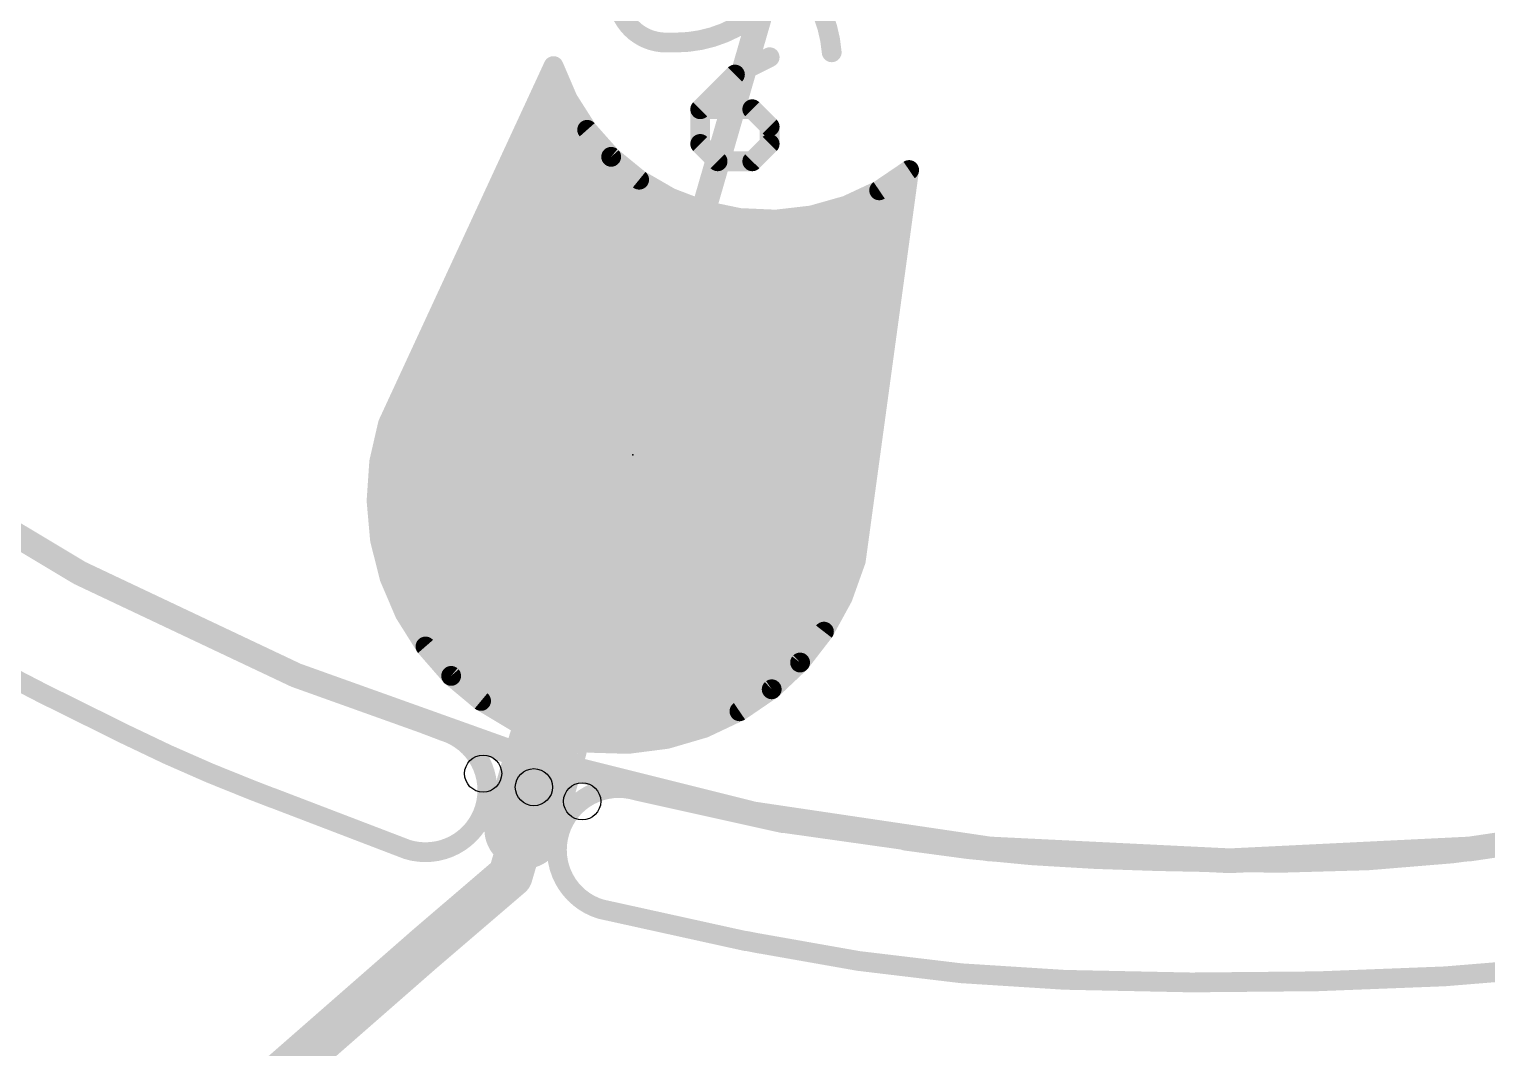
# Model space of a CAD drawing. Extents: x 0 to 107, y -24 to 80.
# Drawn here: x 18.18 to 33.13, y 27.7 to 38.15 of the extents above; entities that cross this region are included whole.
import ezdxf

# ---------------------------------------------------------------- set-up
doc = ezdxf.new("R2010")
doc.units = 0
for name, color, linetype in [('1', 12, 'CONTINUOUS'), ('16', 132, 'CONTINUOUS'), ('17', 110, 'CONTINUOUS'), ('20', 53, 'CONTINUOUS'), ('21', 53, 'CONTINUOUS'), ('23', 53, 'CONTINUOUS')]:
    doc.layers.add(name, color=color, linetype=linetype)

# ---------------------------------------------------------------- blocks, each defined once
blk = doc.blocks.new('ROUNDP')
at = {"const_width": 0.5}
blk.add_lwpolyline([(0, -0.25, 1), (0, 0.25, 1), (0, -0.25)], format="xyb", dxfattribs=at)

msp = doc.modelspace()

# ---------------------------------------------------------------- linework, layer by layer
at = {"layer": '1'}
for points, const_width in [([(23.5568, 37.7687), (21.8582, 34.0978)], 0.2032), ([(23.7031, 37.428), (23.5568, 37.7687)], 0.2032), ([(23.475, 37.592), (23.6326, 37.592)], 0.2032), ([(23.9019, 37.115), (23.7031, 37.428)], 0.2032), ([(23.381, 37.3888), (23.728, 37.3888)], 0.2032), ([(23.287, 37.1856), (23.857, 37.1856)], 0.2032), ([(23.193, 36.9824), (24.0195, 36.9824)], 0.2032), ([(24.148, 36.8376), (23.9019, 37.115)], 0.2032), ([(24.4352, 36.6031), (24.148, 36.8376)], 0.2032), ([(23.0989, 36.7792), (24.2196, 36.7792)], 0.2032), ([(26.6572, 32.6945), (27.204, 36.7021)], 0.2032), ([(27.204, 36.7021), (26.8972, 36.4939)], 0.2032), ([(23.0049, 36.576), (24.482, 36.576)], 0.2032), ([(24.7561, 36.4174), (24.4352, 36.6031)], 0.2032), ([(27.0181, 36.576), (27.1868, 36.576)], 0.2032), ([(25.1025, 36.2852), (24.7561, 36.4174)], 0.2032), ([(26.8972, 36.4939), (26.5611, 36.3373)], 0.2032), ([(22.9109, 36.3728), (24.8729, 36.3728)], 0.2032), ([(25.4656, 36.2099), (25.1025, 36.2852)], 0.2032), ([(26.2043, 36.2363), (25.836, 36.1935)], 0.2032), ([(26.5611, 36.3373), (26.2043, 36.2363)], 0.2032), ([(26.6372, 36.3728), (27.1591, 36.3728)], 0.2032), ([(22.8169, 36.1696), (27.1314, 36.1696)], 0.2032), ([(25.836, 36.1935), (25.4656, 36.2099)], 0.2032), ([(22.7228, 35.9664), (27.1036, 35.9664)], 0.2032), ([(22.6288, 35.7632), (27.0759, 35.7632)], 0.2032), ([(22.5348, 35.56), (27.0482, 35.56)], 0.2032), ([(22.4408, 35.3568), (27.0205, 35.3568)], 0.2032), ([(22.3467, 35.1536), (26.9928, 35.1536)], 0.2032), ([(22.2527, 34.9504), (26.965, 34.9504)], 0.2032), ([(22.1587, 34.7472), (26.9373, 34.7472)], 0.2032), ([(22.0647, 34.544), (26.9096, 34.544)], 0.2032), ([(21.9706, 34.3408), (26.8819, 34.3408)], 0.2032), ([(21.8582, 34.0978), (21.7687, 33.7078)], 0.2032), ([(21.8766, 34.1376), (26.8541, 34.1376)], 0.2032), ([(21.8207, 33.9344), (26.8264, 33.9344)], 0.2032), ([(23.4975, 30.8026), (24.3784, 33.8089)], 0.4572), ([(21.7687, 33.7078), (21.7414, 33.3085)], 0.2032), ([(21.7741, 33.7312), (26.7987, 33.7312)], 0.2032), ([(21.7564, 33.528), (26.771, 33.528)], 0.2032), ([(21.7414, 33.3085), (21.7768, 32.9098)], 0.2032), ([(21.7425, 33.3248), (26.7432, 33.3248)], 0.2032), ([(21.758, 33.1216), (26.7155, 33.1216)], 0.2032), ([(21.776, 32.9184), (26.6878, 32.9184)], 0.2032), ([(21.7768, 32.9098), (21.8741, 32.5216)], 0.2032), ([(21.8256, 32.7152), (26.6601, 32.7152)], 0.2032), ([(26.5225, 32.3177), (26.6572, 32.6945)], 0.2032), ([(21.8741, 32.5216), (22.031, 32.1535)], 0.2032), ([(21.8782, 32.512), (26.592, 32.512)], 0.2032), ([(21.9648, 32.3088), (26.5176, 32.3088)], 0.2032), ([(26.3304, 31.9666), (26.5225, 32.3177)], 0.2032), ([(22.031, 32.1535), (22.2435, 31.8143)], 0.2032), ([(22.061, 32.1056), (26.4064, 32.1056)], 0.2032), ([(22.1883, 31.9024), (26.2808, 31.9024)], 0.2032), ([(26.0858, 31.6498), (26.3304, 31.9666)], 0.2032), ([(22.2435, 31.8143), (22.5065, 31.5126)], 0.2032), ([(22.3439, 31.6992), (26.1239, 31.6992)], 0.2032), ([(25.7946, 31.3752), (26.0858, 31.6498)], 0.2032), ([(22.5065, 31.5126), (22.8134, 31.2558)], 0.2032), ([(22.5264, 31.496), (25.9227, 31.496)], 0.2032), ([(25.4641, 31.1496), (25.7946, 31.3752)], 0.2032), ([(22.7692, 31.2928), (25.6739, 31.2928)], 0.2032), ([(22.8134, 31.2558), (23.1567, 31.0501)], 0.2032), ([(25.1023, 30.9784), (25.4641, 31.1496)], 0.2032), ([(23.2537, 29.939), (23.4975, 30.8026)], 0.8128), ([(23.0908, 31.0896), (25.3373, 31.0896)], 0.2032), ([(23.1567, 31.0501), (23.528, 30.9007)], 0.2032), ([(23.528, 30.9007), (23.9213, 30.8266)], 0.2032), ([(23.6038, 30.8864), (24.7882, 30.8864)], 0.2032), ([(24.3213, 30.8149), (24.7183, 30.8659)], 0.2032), ([(24.7183, 30.8659), (25.1023, 30.9784)], 0.2032), ([(23.9213, 30.8266), (24.3213, 30.8149)], 0.2032), ([(23.114, 29.464), (23.2537, 29.939)], 0.4572), ([(22.225, 28.702), (23.114, 29.464)], 0.4572)]:
    msp.add_lwpolyline(points, dxfattribs=dict(at, const_width=const_width))
for points, const_width in [([(23.6034, 37.7887, 1), (23.5101, 37.7486)], 0.1016), ([(23.6029, 37.7473, 1), (23.5107, 37.79)], 0.1016), ([(23.475, 37.6428, 1), (23.475, 37.5412)], 0.1016), ([(23.6326, 37.5412, 1), (23.6326, 37.6428)], 0.1016), ([(23.746, 37.4552, 1), (23.6602, 37.4007)], 0.1016), ([(23.381, 37.4396, 1), (23.381, 37.338)], 0.1016), ([(23.6564, 37.4079, 1), (23.7498, 37.448)], 0.1016), ([(23.728, 37.338, 1), (23.728, 37.4396)], 0.1016), ([(23.287, 37.2364, 1), (23.287, 37.1348)], 0.1016), ([(23.857, 37.1348, 1), (23.857, 37.2364)], 0.1016), ([(23.193, 37.0332, 1), (23.193, 36.9316)], 0.1016), ([(23.9399, 37.1487, 1), (23.8639, 37.0812)], 0.1016), ([(23.859, 37.0877, 1), (23.9447, 37.1422)], 0.1016), ([(24.0195, 36.9316, 1), (24.0195, 37.0332)], 0.1016), ([(24.1801, 36.877, 1), (24.1159, 36.7983)], 0.1016), ([(23.0989, 36.83, 1), (23.0989, 36.7284)], 0.1016), ([(24.11, 36.8039, 1), (24.186, 36.8714)], 0.1016), ([(24.2196, 36.7284, 1), (24.2196, 36.83)], 0.1016), ([(27.2544, 36.6953, 1), (27.1537, 36.709)], 0.1016), ([(27.2326, 36.6601, 1), (27.1755, 36.7442)], 0.1016), ([(23.0049, 36.6268, 1), (23.0049, 36.5252)], 0.1016), ([(24.4606, 36.6471, 1), (24.4097, 36.5591)], 0.1016), ([(24.4031, 36.5638, 1), (24.4673, 36.6425)], 0.1016), ([(24.482, 36.5252, 1), (24.482, 36.6268)], 0.1016), ([(27.0181, 36.6268, 1), (27.0181, 36.5252)], 0.1016), ([(27.1868, 36.5252, 1), (27.1868, 36.6268)], 0.1016), ([(24.7742, 36.4648, 1), (24.738, 36.3699)], 0.1016), ([(24.7307, 36.3734, 1), (24.7816, 36.4613)], 0.1016), ([(26.8687, 36.536, 1), (26.9257, 36.4519)], 0.1016), ([(26.9187, 36.4479, 1), (26.8757, 36.54)], 0.1016), ([(22.9109, 36.4236, 1), (22.9109, 36.322)], 0.1016), ([(24.8729, 36.322, 1), (24.8729, 36.4236)], 0.1016), ([(25.1128, 36.3349, 1), (25.0922, 36.2354)], 0.1016), ([(25.0844, 36.2377, 1), (25.1206, 36.3326)], 0.1016), ([(26.1905, 36.2852, 1), (26.2182, 36.1874)], 0.1016), ([(26.2102, 36.1859, 1), (26.1985, 36.2868)], 0.1016), ([(26.5396, 36.3834, 1), (26.5826, 36.2913)], 0.1016), ([(26.5749, 36.2885, 1), (26.5473, 36.3862)], 0.1016), ([(26.6372, 36.4236, 1), (26.6372, 36.322)], 0.1016), ([(27.1591, 36.322, 1), (27.1591, 36.4236)], 0.1016), ([(22.8169, 36.2204, 1), (22.8169, 36.1188)], 0.1016), ([(25.4679, 36.2607, 1), (25.4634, 36.1592)], 0.1016), ([(25.4553, 36.1602, 1), (25.4759, 36.2596)], 0.1016), ([(25.8302, 36.2439, 1), (25.8419, 36.143)], 0.1016), ([(25.8338, 36.1427, 1), (25.8383, 36.2442)], 0.1016), ([(27.1314, 36.1188, 1), (27.1314, 36.2204)], 0.1016), ([(22.7228, 36.0172, 1), (22.7228, 35.9156)], 0.1016), ([(27.1036, 35.9156, 1), (27.1036, 36.0172)], 0.1016), ([(22.6288, 35.814, 1), (22.6288, 35.7124)], 0.1016), ([(27.0759, 35.7124, 1), (27.0759, 35.814)], 0.1016), ([(22.5348, 35.6108, 1), (22.5348, 35.5092)], 0.1016), ([(27.0482, 35.5092, 1), (27.0482, 35.6108)], 0.1016), ([(22.4408, 35.4076, 1), (22.4408, 35.306)], 0.1016), ([(27.0205, 35.306, 1), (27.0205, 35.4076)], 0.1016), ([(22.3467, 35.2044, 1), (22.3467, 35.1028)], 0.1016), ([(26.9928, 35.1028, 1), (26.9928, 35.2044)], 0.1016), ([(22.2527, 35.0012, 1), (22.2527, 34.8996)], 0.1016), ([(26.965, 34.8996, 1), (26.965, 35.0012)], 0.1016), ([(22.1587, 34.798, 1), (22.1587, 34.6964)], 0.1016), ([(26.9373, 34.6964, 1), (26.9373, 34.798)], 0.1016), ([(22.0647, 34.5948, 1), (22.0647, 34.4932)], 0.1016), ([(26.9096, 34.4932, 1), (26.9096, 34.5948)], 0.1016), ([(21.9706, 34.3916, 1), (21.9706, 34.29)], 0.1016), ([(26.8819, 34.29, 1), (26.8819, 34.3916)], 0.1016), ([(21.8121, 34.1192, 1), (21.9043, 34.0765)], 0.1016), ([(21.9077, 34.0865, 1), (21.8087, 34.1092)], 0.1016), ([(21.8766, 34.1884, 1), (21.8766, 34.0868)], 0.1016), ([(26.8541, 34.0868, 1), (26.8541, 34.1884)], 0.1016), ([(21.8207, 33.9852, 1), (21.8207, 33.8836)], 0.1016), ([(24.4881, 33.7768, 1), (24.2687, 33.841)], 0.2286), ([(26.8264, 33.8836, 1), (26.8264, 33.9852)], 0.1016), ([(21.8194, 33.7043, 1), (21.718, 33.7112)], 0.1016), ([(21.7741, 33.782, 1), (21.7741, 33.6804)], 0.1016), ([(26.7987, 33.6804, 1), (26.7987, 33.782)], 0.1016), ([(21.7192, 33.7191, 1), (21.8182, 33.6964)], 0.1016), ([(21.7564, 33.5788, 1), (21.7564, 33.4772)], 0.1016), ([(26.771, 33.4772, 1), (26.771, 33.5788)], 0.1016), ([(21.792, 33.313, 1), (21.6908, 33.304)], 0.1016), ([(21.6907, 33.312, 1), (21.792, 33.305)], 0.1016), ([(21.7425, 33.3756, 1), (21.7425, 33.274)], 0.1016), ([(26.7432, 33.274, 1), (26.7432, 33.3756)], 0.1016), ([(21.758, 33.1724, 1), (21.758, 33.0708)], 0.1016), ([(26.7155, 33.0708, 1), (26.7155, 33.1724)], 0.1016), ([(21.776, 32.9692, 1), (21.776, 32.8676)], 0.1016), ([(21.826, 32.9222, 1), (21.7275, 32.8975)], 0.1016), ([(21.7262, 32.9053, 1), (21.8274, 32.9143)], 0.1016), ([(26.6878, 32.8676, 1), (26.6878, 32.9692)], 0.1016), ([(21.8256, 32.766, 1), (21.8256, 32.6644)], 0.1016), ([(26.6069, 32.7014, 1), (26.7076, 32.6876)], 0.1016), ([(26.7051, 32.6774, 1), (26.6094, 32.7116)], 0.1016), ([(26.6601, 32.6644, 1), (26.6601, 32.766)], 0.1016), ([(21.9209, 32.5416, 1), (21.8274, 32.5017)], 0.1016), ([(21.8782, 32.5628, 1), (21.8782, 32.4612)], 0.1016), ([(26.592, 32.4612, 1), (26.592, 32.5628)], 0.1016), ([(21.8248, 32.5093, 1), (21.9234, 32.534)], 0.1016), ([(21.9648, 32.3596, 1), (21.9648, 32.258)], 0.1016), ([(26.4746, 32.3348, 1), (26.5703, 32.3006)], 0.1016), ([(26.567, 32.2933, 1), (26.4779, 32.3421)], 0.1016), ([(26.5176, 32.258, 1), (26.5176, 32.3596)], 0.1016), ([(22.074, 32.1804, 1), (21.9879, 32.1265)], 0.1016), ([(21.9843, 32.1335, 1), (22.0777, 32.1734)], 0.1016), ([(22.061, 32.1564, 1), (22.061, 32.0548)], 0.1016), ([(26.4064, 32.0548, 1), (26.4064, 32.1564)], 0.1016), ([(22.1883, 31.9532, 1), (22.1883, 31.8516)], 0.1016), ([(26.2858, 31.9909, 1), (26.375, 31.9422)], 0.1016), ([(26.2808, 31.8516, 1), (26.2808, 31.9532)], 0.1016), ([(26.3706, 31.9355, 1), (26.2902, 31.9976)], 0.1016), ([(22.2818, 31.8477, 1), (22.2052, 31.781)], 0.1016), ([(22.2005, 31.7874, 1), (22.2866, 31.8413)], 0.1016), ([(22.3439, 31.75, 1), (22.3439, 31.6484)], 0.1016), ([(26.0456, 31.6809, 1), (26.126, 31.6188)], 0.1016), ([(26.1206, 31.6129, 1), (26.0509, 31.6868)], 0.1016), ([(26.1239, 31.6484, 1), (26.1239, 31.75)], 0.1016), ([(22.5391, 31.5516, 1), (22.4739, 31.4737)], 0.1016), ([(22.4682, 31.4793, 1), (22.5448, 31.546)], 0.1016), ([(22.5264, 31.5468, 1), (22.5264, 31.4452)], 0.1016), ([(25.9227, 31.4452, 1), (25.9227, 31.5468)], 0.1016), ([(25.7598, 31.4122, 1), (25.8295, 31.3383)], 0.1016), ([(25.8233, 31.3333, 1), (25.766, 31.4172)], 0.1016), ([(22.7692, 31.3436, 1), (22.7692, 31.242)], 0.1016), ([(22.8395, 31.2994, 1), (22.7873, 31.2122)], 0.1016), ([(22.7808, 31.2168, 1), (22.846, 31.2948)], 0.1016), ([(25.4858, 31.1037, 1), (25.4424, 31.1955)], 0.1016), ([(25.6739, 31.242, 1), (25.6739, 31.3436)], 0.1016), ([(23.0908, 31.1404, 1), (23.0908, 31.0388)], 0.1016), ([(23.1757, 31.0972, 1), (23.1378, 31.003)], 0.1016), ([(23.1306, 31.0065, 1), (23.1828, 31.0937)], 0.1016), ([(23.6931, 30.7474, 1), (23.3019, 30.8578)], 0.4064), ([(25.3373, 31.0388, 1), (25.3373, 31.1404)], 0.1016), ([(25.4354, 31.1915, 1), (25.4927, 31.1076)], 0.1016), ([(23.5374, 30.9506, 1), (23.5186, 30.8508)], 0.1016), ([(23.509, 30.8536, 1), (23.547, 30.9478)], 0.1016), ([(23.6038, 30.9372, 1), (23.6038, 30.8356)], 0.1016), ([(24.704, 30.9147, 1), (24.7325, 30.8172)], 0.1016), ([(24.7247, 30.8155, 1), (24.7118, 30.9163)], 0.1016), ([(24.7882, 30.8356, 1), (24.7882, 30.9372)], 0.1016), ([(25.0806, 31.0243, 1), (25.1241, 30.9325)], 0.1016), ([(25.1166, 30.9296, 1), (25.0881, 31.0271)], 0.1016), ([(23.3878, 30.8347, 1), (23.6072, 30.7705)], 0.2286), ([(23.9228, 30.8773, 1), (23.9198, 30.7758)], 0.1016), ([(23.9119, 30.7766, 1), (23.9307, 30.8765)], 0.1016), ([(24.3148, 30.8653, 1), (24.3278, 30.7645)], 0.1016), ([(24.3198, 30.7641, 1), (24.3228, 30.8657)], 0.1016), ([(23.0581, 29.9942, 1), (23.4493, 29.8838)], 0.4064), ([(23.3634, 29.9067, 1), (23.144, 29.9713)], 0.2286), ([(23.0043, 29.4963, 1), (23.2237, 29.4317)], 0.2286), ([(23.1884, 29.3772, 1), (23.0396, 29.5508)], 0.2286), ([(31.242, 25.527, 0.1387), (37.973, 29.21)], 0.4572), ([(22.225, 28.702, 0.1436), (15.24, 18.796)], 0.4572), ([(22.1506, 28.7888, 1), (22.2994, 28.6152)], 0.2286), ([(22.2961, 28.6125, 1), (22.1539, 28.7915)], 0.2286)]:
    msp.add_lwpolyline(points, format="xyb", dxfattribs=dict(at, const_width=const_width))
at = {"layer": '16'}
for points, const_width in [([(5.4864, 54.6101, 0.4142), (30.48, 29.6165)], 0.254), ([(30.5054, 29.6165, 0.4142), (55.4737, 54.5848)], 0.254), ([(23.6034, 37.7887, 1), (23.5101, 37.7486)], 0.1016), ([(23.6029, 37.7473, 1), (23.5107, 37.79)], 0.1016), ([(23.475, 37.6428, 1), (23.475, 37.5412)], 0.1016), ([(23.6326, 37.5412, 1), (23.6326, 37.6428)], 0.1016), ([(23.746, 37.4552, 1), (23.6602, 37.4007)], 0.1016), ([(23.381, 37.4396, 1), (23.381, 37.338)], 0.1016), ([(23.6564, 37.4079, 1), (23.7498, 37.448)], 0.1016), ([(23.728, 37.338, 1), (23.728, 37.4396)], 0.1016), ([(23.287, 37.2364, 1), (23.287, 37.1348)], 0.1016), ([(23.857, 37.1348, 1), (23.857, 37.2364)], 0.1016), ([(23.1929, 37.0332, 1), (23.1929, 36.9316)], 0.1016), ([(23.9399, 37.1487, 1), (23.8639, 37.0812)], 0.1016), ([(23.859, 37.0877, 1), (23.9447, 37.1422)], 0.1016), ([(24.0195, 36.9316, 1), (24.0195, 37.0332)], 0.1016), ([(24.1801, 36.877, 1), (24.1159, 36.7983)], 0.1016), ([(23.0989, 36.83, 1), (23.0989, 36.7284)], 0.1016), ([(24.11, 36.8039, 1), (24.186, 36.8714)], 0.1016), ([(24.2196, 36.7284, 1), (24.2196, 36.83)], 0.1016), ([(27.2544, 36.6953, 1), (27.1537, 36.709)], 0.1016), ([(27.2326, 36.6601, 1), (27.1755, 36.7442)], 0.1016), ([(23.0049, 36.6268, 1), (23.0049, 36.5252)], 0.1016), ([(24.4606, 36.6471, 1), (24.4097, 36.5591)], 0.1016), ([(24.4031, 36.5638, 1), (24.4673, 36.6425)], 0.1016), ([(24.482, 36.5252, 1), (24.482, 36.6268)], 0.1016), ([(27.0181, 36.6268, 1), (27.0181, 36.5252)], 0.1016), ([(27.1868, 36.5252, 1), (27.1868, 36.6268)], 0.1016), ([(24.7742, 36.4648, 1), (24.738, 36.3699)], 0.1016), ([(24.7307, 36.3734, 1), (24.7816, 36.4613)], 0.1016), ([(26.8687, 36.536, 1), (26.9257, 36.4519)], 0.1016), ([(26.9187, 36.4479, 1), (26.8757, 36.54)], 0.1016), ([(22.9109, 36.4236, 1), (22.9109, 36.322)], 0.1016), ([(24.8729, 36.322, 1), (24.8729, 36.4236)], 0.1016), ([(25.1128, 36.3349, 1), (25.0922, 36.2354)], 0.1016), ([(25.0844, 36.2377, 1), (25.1206, 36.3326)], 0.1016), ([(26.1905, 36.2852, 1), (26.2182, 36.1874)], 0.1016), ([(26.2102, 36.1859, 1), (26.1985, 36.2868)], 0.1016), ([(26.5396, 36.3834, 1), (26.5826, 36.2913)], 0.1016), ([(26.5749, 36.2885, 1), (26.5473, 36.3862)], 0.1016), ([(26.6372, 36.4236, 1), (26.6372, 36.322)], 0.1016), ([(27.1591, 36.322, 1), (27.1591, 36.4236)], 0.1016), ([(22.8169, 36.2204, 1), (22.8169, 36.1188)], 0.1016), ([(25.4679, 36.2607, 1), (25.4634, 36.1592)], 0.1016), ([(25.4553, 36.1602, 1), (25.4759, 36.2596)], 0.1016), ([(25.8302, 36.2439, 1), (25.8419, 36.143)], 0.1016), ([(25.8338, 36.1427, 1), (25.8383, 36.2442)], 0.1016), ([(27.1314, 36.1188, 1), (27.1314, 36.2204)], 0.1016), ([(22.7228, 36.0172, 1), (22.7228, 35.9156)], 0.1016), ([(27.1037, 35.9156, 1), (27.1037, 36.0172)], 0.1016), ([(22.6288, 35.814, 1), (22.6288, 35.7124)], 0.1016), ([(27.0759, 35.7124, 1), (27.0759, 35.814)], 0.1016), ([(22.5348, 35.6108, 1), (22.5348, 35.5092)], 0.1016), ([(27.0482, 35.5092, 1), (27.0482, 35.6108)], 0.1016), ([(22.4408, 35.4076, 1), (22.4408, 35.306)], 0.1016), ([(27.0205, 35.306, 1), (27.0205, 35.4076)], 0.1016), ([(22.3467, 35.2044, 1), (22.3467, 35.1028)], 0.1016), ([(26.9928, 35.1028, 1), (26.9928, 35.2044)], 0.1016), ([(22.2527, 35.0012, 1), (22.2527, 34.8996)], 0.1016), ([(26.965, 34.8996, 1), (26.965, 35.0012)], 0.1016), ([(22.1587, 34.798, 1), (22.1587, 34.6964)], 0.1016), ([(26.9373, 34.6964, 1), (26.9373, 34.798)], 0.1016), ([(22.0647, 34.5948, 1), (22.0647, 34.4932)], 0.1016), ([(26.9096, 34.4932, 1), (26.9096, 34.5948)], 0.1016), ([(21.9706, 34.3916, 1), (21.9706, 34.29)], 0.1016), ([(26.8819, 34.29, 1), (26.8819, 34.3916)], 0.1016), ([(21.8121, 34.1192, 1), (21.9043, 34.0765)], 0.1016), ([(21.9077, 34.0865, 1), (21.8087, 34.1092)], 0.1016), ([(21.8766, 34.1884, 1), (21.8766, 34.0868)], 0.1016), ([(26.8541, 34.0868, 1), (26.8541, 34.1884)], 0.1016), ([(21.8207, 33.9852, 1), (21.8207, 33.8836)], 0.1016), ([(26.8264, 33.8836, 1), (26.8264, 33.9852)], 0.1016), ([(21.8194, 33.7043, 1), (21.7181, 33.7112)], 0.1016), ([(21.7741, 33.782, 1), (21.7741, 33.6804)], 0.1016), ([(24.3174, 33.8265, 1), (24.4394, 33.7913)], 0.127), ([(26.7987, 33.6804, 1), (26.7987, 33.782)], 0.1016), ([(21.7192, 33.7191, 1), (21.8183, 33.6964)], 0.1016), ([(21.7564, 33.5788, 1), (21.7564, 33.4772)], 0.1016), ([(26.771, 33.4772, 1), (26.771, 33.5788)], 0.1016), ([(21.792, 33.313, 1), (21.6908, 33.304)], 0.1016), ([(21.6907, 33.312, 1), (21.7921, 33.305)], 0.1016), ([(21.7425, 33.3756, 1), (21.7425, 33.274)], 0.1016), ([(26.7432, 33.274, 1), (26.7432, 33.3756)], 0.1016), ([(21.758, 33.1724, 1), (21.758, 33.0708)], 0.1016), ([(26.7155, 33.0708, 1), (26.7155, 33.1724)], 0.1016), ([(21.776, 32.9692, 1), (21.776, 32.8676)], 0.1016), ([(21.8261, 32.9222, 1), (21.7275, 32.8975)], 0.1016), ([(21.7262, 32.9054, 1), (21.8274, 32.9144)], 0.1016), ([(26.6878, 32.8676, 1), (26.6878, 32.9692)], 0.1016), ([(21.8256, 32.766, 1), (21.8256, 32.6644)], 0.1016), ([(26.6069, 32.7014, 1), (26.7076, 32.6876)], 0.1016), ([(26.7051, 32.6774, 1), (26.6094, 32.7116)], 0.1016), ([(26.6601, 32.6644, 1), (26.6601, 32.766)], 0.1016), ([(21.9209, 32.5416, 1), (21.8274, 32.5018)], 0.1016), ([(21.8783, 32.5628, 1), (21.8783, 32.4612)], 0.1016), ([(26.592, 32.4612, 1), (26.592, 32.5628)], 0.1016), ([(21.8249, 32.5093, 1), (21.9234, 32.534)], 0.1016), ([(21.9649, 32.3596, 1), (21.9649, 32.258)], 0.1016), ([(26.4746, 32.3348, 1), (26.5703, 32.3006)], 0.1016), ([(26.567, 32.2933, 1), (26.4779, 32.342)], 0.1016), ([(26.5176, 32.258, 1), (26.5176, 32.3596)], 0.1016), ([(22.0741, 32.1805, 1), (21.988, 32.1265)], 0.1016), ([(21.9843, 32.1336, 1), (22.0778, 32.1734)], 0.1016), ([(22.061, 32.1564, 1), (22.061, 32.0548)], 0.1016), ([(26.4065, 32.0548, 1), (26.4065, 32.1564)], 0.1016), ([(22.1884, 31.9532, 1), (22.1884, 31.8516)], 0.1016), ([(26.2858, 31.9909, 1), (26.375, 31.9422)], 0.1016), ([(26.2809, 31.8516, 1), (26.2809, 31.9532)], 0.1016), ([(26.3706, 31.9355, 1), (26.2902, 31.9976)], 0.1016), ([(22.2819, 31.8477, 1), (22.2053, 31.781)], 0.1016), ([(22.2005, 31.7874, 1), (22.2866, 31.8413)], 0.1016), ([(22.3439, 31.75, 1), (22.3439, 31.6484)], 0.1016), ([(26.0456, 31.6808, 1), (26.126, 31.6187)], 0.1016), ([(26.1207, 31.6128, 1), (26.0509, 31.6868)], 0.1016), ([(26.124, 31.6484, 1), (26.124, 31.75)], 0.1016), ([(22.5391, 31.5516, 1), (22.4739, 31.4737)], 0.1016), ([(22.4682, 31.4793, 1), (22.5448, 31.546)], 0.1016), ([(22.5264, 31.5468, 1), (22.5264, 31.4452)], 0.1016), ([(25.9227, 31.4452, 1), (25.9227, 31.5468)], 0.1016), ([(25.7598, 31.4122, 1), (25.8295, 31.3382)], 0.1016), ([(25.8233, 31.3333, 1), (25.766, 31.4172)], 0.1016), ([(22.7692, 31.3436, 1), (22.7692, 31.242)], 0.1016), ([(22.8395, 31.2994, 1), (22.7873, 31.2122)], 0.1016), ([(22.7808, 31.2169, 1), (22.846, 31.2948)], 0.1016), ([(25.4858, 31.1036, 1), (25.4424, 31.1955)], 0.1016), ([(25.6739, 31.242, 1), (25.6739, 31.3436)], 0.1016), ([(23.0909, 31.1404, 1), (23.0909, 31.0388)], 0.1016), ([(23.1757, 31.0973, 1), (23.1378, 31.003)], 0.1016), ([(23.1306, 31.0066, 1), (23.1828, 31.0937)], 0.1016), ([(25.3374, 31.0388, 1), (25.3374, 31.1404)], 0.1016), ([(25.4355, 31.1915, 1), (25.4928, 31.1076)], 0.1016), ([(23.5374, 30.9506, 1), (23.5186, 30.8508)], 0.1016), ([(23.509, 30.8536, 1), (23.547, 30.9478)], 0.1016), ([(23.6038, 30.9372, 1), (23.6038, 30.8356)], 0.1016), ([(24.704, 30.9146, 1), (24.7326, 30.8171)], 0.1016), ([(24.7248, 30.8155, 1), (24.7118, 30.9163)], 0.1016), ([(24.7884, 30.8356, 1), (24.7884, 30.9372)], 0.1016), ([(25.0806, 31.0243, 1), (25.1241, 30.9324)], 0.1016), ([(25.1166, 30.9296, 1), (25.0881, 31.0271)], 0.1016), ([(23.9228, 30.8773, 1), (23.9198, 30.7758)], 0.1016), ([(23.9119, 30.7766, 1), (23.9307, 30.8765)], 0.1016), ([(24.3149, 30.8652, 1), (24.3278, 30.7645)], 0.1016), ([(24.3198, 30.7641, 1), (24.3228, 30.8656)], 0.1016), ([(30.48, 29.68, 1), (30.48, 29.553)], 0.127), ([(30.5054, 29.68, 1), (30.5054, 29.553)], 0.127), ([(30.48, 29.553, 1), (30.48, 29.68)], 0.127), ([(30.5054, 29.553, 1), (30.5054, 29.68)], 0.127)]:
    msp.add_lwpolyline(points, format="xyb", dxfattribs=dict(at, const_width=const_width))
for points, const_width in [([(24.3784, 33.8089), (25.6801, 38.3101)], 0.254), ([(21.8582, 34.0978), (23.5568, 37.7687)], 0.2032), ([(23.5568, 37.7687), (23.7031, 37.428)], 0.2032), ([(23.475, 37.592), (23.6326, 37.592)], 0.2032), ([(23.7031, 37.428), (23.9019, 37.115)], 0.2032), ([(23.381, 37.3888), (23.728, 37.3888)], 0.2032), ([(23.287, 37.1856), (23.857, 37.1856)], 0.2032), ([(23.1929, 36.9824), (24.0195, 36.9824)], 0.2032), ([(23.9019, 37.115), (24.148, 36.8376)], 0.2032), ([(24.148, 36.8376), (24.4352, 36.6031)], 0.2032), ([(23.0989, 36.7792), (24.2196, 36.7792)], 0.2032), ([(27.204, 36.7021), (26.6572, 32.6945)], 0.2032), ([(26.8972, 36.4939), (27.204, 36.7021)], 0.2032), ([(23.0049, 36.576), (24.482, 36.576)], 0.2032), ([(24.4352, 36.6031), (24.7561, 36.4174)], 0.2032), ([(27.0181, 36.576), (27.1868, 36.576)], 0.2032), ([(24.7561, 36.4174), (25.1025, 36.2852)], 0.2032), ([(26.5611, 36.3373), (26.8972, 36.4939)], 0.2032), ([(22.9109, 36.3728), (24.8729, 36.3728)], 0.2032), ([(25.1025, 36.2852), (25.4656, 36.2099)], 0.2032), ([(25.836, 36.1935), (26.2043, 36.2363)], 0.2032), ([(26.2043, 36.2363), (26.5611, 36.3373)], 0.2032), ([(26.6372, 36.3728), (27.1591, 36.3728)], 0.2032), ([(22.8169, 36.1696), (27.1314, 36.1696)], 0.2032), ([(25.4656, 36.2099), (25.836, 36.1935)], 0.2032), ([(22.7228, 35.9664), (27.1037, 35.9664)], 0.2032), ([(22.6288, 35.7632), (27.0759, 35.7632)], 0.2032), ([(22.5348, 35.56), (27.0482, 35.56)], 0.2032), ([(22.4408, 35.3568), (27.0205, 35.3568)], 0.2032), ([(22.3467, 35.1536), (26.9928, 35.1536)], 0.2032), ([(22.2527, 34.9504), (26.965, 34.9504)], 0.2032), ([(22.1587, 34.7472), (26.9373, 34.7472)], 0.2032), ([(22.0647, 34.544), (26.9096, 34.544)], 0.2032), ([(21.9706, 34.3408), (26.8819, 34.3408)], 0.2032), ([(21.7687, 33.7078), (21.8582, 34.0978)], 0.2032), ([(21.8766, 34.1376), (26.8541, 34.1376)], 0.2032), ([(21.8207, 33.9344), (26.8264, 33.9344)], 0.2032), ([(21.7414, 33.3085), (21.7687, 33.7078)], 0.2032), ([(21.7741, 33.7312), (26.7987, 33.7312)], 0.2032), ([(21.7564, 33.528), (26.771, 33.528)], 0.2032), ([(21.7768, 32.9099), (21.7414, 33.3085)], 0.2032), ([(21.7425, 33.3248), (26.7432, 33.3248)], 0.2032), ([(21.758, 33.1216), (26.7155, 33.1216)], 0.2032), ([(21.776, 32.9184), (26.6878, 32.9184)], 0.2032), ([(21.8742, 32.5217), (21.7768, 32.9099)], 0.2032), ([(21.8256, 32.7152), (26.6601, 32.7152)], 0.2032), ([(26.6572, 32.6945), (26.5225, 32.3177)], 0.2032), ([(22.031, 32.1535), (21.8742, 32.5217)], 0.2032), ([(21.8783, 32.512), (26.592, 32.512)], 0.2032), ([(21.9649, 32.3088), (26.5176, 32.3088)], 0.2032), ([(26.5225, 32.3177), (26.3304, 31.9666)], 0.2032), ([(22.2436, 31.8144), (22.031, 32.1535)], 0.2032), ([(22.061, 32.1056), (26.4065, 32.1056)], 0.2032), ([(22.1884, 31.9024), (26.2809, 31.9024)], 0.2032), ([(26.3304, 31.9666), (26.0858, 31.6498)], 0.2032), ([(22.5065, 31.5127), (22.2436, 31.8144)], 0.2032), ([(22.3439, 31.6992), (26.124, 31.6992)], 0.2032), ([(26.0858, 31.6498), (25.7946, 31.3752)], 0.2032), ([(22.8134, 31.2558), (22.5065, 31.5127)], 0.2032), ([(22.5264, 31.496), (25.9227, 31.496)], 0.2032), ([(25.7946, 31.3752), (25.4641, 31.1495)], 0.2032), ([(22.7692, 31.2928), (25.6739, 31.2928)], 0.2032), ([(23.1567, 31.0501), (22.8134, 31.2558)], 0.2032), ([(25.4641, 31.1495), (25.1024, 30.9784)], 0.2032), ([(23.0909, 31.0896), (25.3374, 31.0896)], 0.2032), ([(23.528, 30.9007), (23.1567, 31.0501)], 0.2032), ([(23.9213, 30.8266), (23.528, 30.9007)], 0.2032), ([(23.6038, 30.8864), (24.7884, 30.8864)], 0.2032), ([(24.7183, 30.8659), (24.3213, 30.8148)], 0.2032), ([(25.1024, 30.9784), (24.7183, 30.8659)], 0.2032), ([(24.3213, 30.8148), (23.9213, 30.8266)], 0.2032), ([(30.5054, 29.6165), (30.48, 29.6165)], 0.254)]:
    msp.add_lwpolyline(points, dxfattribs=dict(at, const_width=const_width))
at = {"layer": '20'}
for points, const_width in [([(13.462, 36.2941, 0.0882), (20.7239, 31.6128)], 0.2032), ([(16.7488, 32.2148, 0.0262), (18.3109, 31.336)], 0.2032), ([(20.7435, 31.6597, 1), (20.7043, 31.5659)], 0.1016), ([(20.7043, 31.5659, 1), (20.7435, 31.6597)], 0.1016), ([(21.0716, 31.5161, 1), (21.0356, 31.4211)], 0.1016), ([(21.0497, 31.4212, 1), (21.0889, 31.515)], 0.1016), ([(18.3335, 31.3815, 1), (18.2883, 31.2905)], 0.1016), ([(18.2883, 31.2905, 1), (18.3335, 31.3815)], 0.1016), ([(19.1719, 30.9093, 0.023), (20.4724, 30.3378)], 0.2032), ([(19.1945, 30.9548, 1), (19.1493, 30.8638)], 0.1016), ([(19.1493, 30.8638, 1), (19.1945, 30.9548)], 0.1016), ([(22.0575, 29.7315, 0.9999), (22.4288, 30.9461)], 0.2032), ([(22.4437, 30.9947, 1), (22.4139, 30.8975)], 0.1016), ([(22.4108, 30.8986, 1), (22.4468, 30.9936)], 0.1016), ([(20.4907, 30.3852, 1), (20.4541, 30.2904)], 0.1016), ([(20.4541, 30.2904, 1), (20.4907, 30.3852)], 0.1016), ([(20.6965, 30.3069, 1), (20.6601, 30.2121)], 0.1016), ([(20.6649, 30.2091, 1), (20.7015, 30.3039)], 0.1016), ([(24.4117, 30.3346, 0.9999), (24.0404, 29.1201)], 0.2032), ([(24.4227, 30.3842, 1), (24.4007, 30.285)], 0.1016), ([(24.3969, 30.286, 1), (24.4265, 30.3832)], 0.1016), ([(25.8795, 30.0604, 1), (25.8653, 29.9598)], 0.1016), ([(25.8931, 29.9536, 1), (25.9151, 30.0528)], 0.1016), ([(27.1678, 29.8221, 0.028), (29.1109, 29.6342)], 0.2032), ([(27.1755, 29.8723, 1), (27.1601, 29.7719)], 0.1016), ([(27.1785, 29.7744, 1), (27.1927, 29.875)], 0.1016), ([(31.0464, 29.5961, 0.0406), (33.6347, 29.8094)], 0.2032), ([(22.0723, 29.7801, 1), (22.0427, 29.6829)], 0.1016), ([(22.0393, 29.6841, 1), (22.0757, 29.7789)], 0.1016), ([(29.1109, 29.6342, 0.0104), (31.0464, 29.5961)], 0.2032), ([(29.113, 29.685, 1), (29.1088, 29.5834)], 0.1016), ([(29.1088, 29.5834, 1), (29.113, 29.685)], 0.1016), ([(31.0463, 29.6469, 1), (31.0465, 29.5453)], 0.1016), ([(31.0465, 29.5453, 1), (31.0463, 29.6469)], 0.1016), ([(24.0513, 29.1697, 1), (24.0295, 29.0705)], 0.1016), ([(24.0255, 29.0715, 1), (24.0553, 29.1687)], 0.1016), ([(25.544, 28.8434, 1), (25.5244, 28.7438)], 0.1016), ([(25.525, 28.7408, 1), (25.5468, 28.84)], 0.1016), ([(25.6388, 28.7731, 0.0418), (28.7985, 28.3947)], 0.2032), ([(25.649, 28.8229, 1), (25.6286, 28.7233)], 0.1016), ([(25.6698, 28.7152, 1), (25.6894, 28.8148)], 0.1016), ([(32.6974, 28.4302, 0.0417), (35.3492, 28.796)], 0.2032), ([(28.7985, 28.3947, 0.0223), (32.6974, 28.4302)], 0.2032), ([(28.8003, 28.4455, 1), (28.7967, 28.3439)], 0.1016), ([(28.7967, 28.3439, 1), (28.8003, 28.4455)], 0.1016), ([(32.6947, 28.4809, 1), (32.7001, 28.3795)], 0.1016), ([(32.7001, 28.3795, 1), (32.6947, 28.4809)], 0.1016)]:
    msp.add_lwpolyline(points, format="xyb", dxfattribs=dict(at, const_width=const_width))
at = {"layer": '20', "const_width": 0.2032}
for points in [[(21.0693, 31.4681), (20.7239, 31.6128)], [(21.0536, 31.4686), (22.4288, 30.9461)], [(19.1719, 30.9093), (18.3109, 31.336)], [(20.6832, 30.2565), (20.4724, 30.3378)], [(22.0575, 29.7315), (20.6783, 30.2595)], [(25.9041, 30.0032), (24.4117, 30.3346)], [(27.1856, 29.8247), (25.8724, 30.0101)], [(24.0404, 29.1201), (25.5359, 28.7904)], [(25.5342, 28.7936), (25.6796, 28.765)]]:
    msp.add_lwpolyline(points, dxfattribs=at)
at = {"layer": '20'}
for centre in [(22.8346, 30.5105), (23.3553, 30.3708), (23.8506, 30.226)]:
    msp.add_circle(centre, 0.1905, dxfattribs=at)
at = {"layer": '21'}
for points, const_width in [([(24.81, 38.0101, 0.4142), (26.11, 39.3101)], 0.2032), ([(26.41, 37.9101, 0.4142), (25.01, 39.1101)], 0.2032), ([(24.21, 38.5101, 0.4142), (24.71, 38.0101)], 0.2032), ([(24.71, 38.0609, 1), (24.71, 37.9593)], 0.1016), ([(24.71, 37.9593, 1), (24.71, 38.0609)], 0.1016), ([(24.81, 38.0609, 1), (24.81, 37.9593)], 0.1016), ([(24.81, 37.9593, 1), (24.81, 38.0609)], 0.1016), ([(25.7961, 37.8141, 1), (25.7507, 37.9049)], 0.1016), ([(26.3593, 37.9062, 1), (26.4607, 37.914)], 0.1016), ([(25.3948, 37.727, 1), (25.4402, 37.6361)], 0.1016), ([(25.4534, 37.6456, 1), (25.3816, 37.7175)], 0.1016), ([(25.1124, 37.3257, 1), (25.0108, 37.3257)], 0.1016), ([(25.0616, 37.3765, 1), (25.0616, 37.2749)], 0.1016), ([(25.0257, 37.3616, 1), (25.0975, 37.2897)], 0.1016), ([(25.6314, 37.3616, 1), (25.5595, 37.2897)], 0.1016), ([(25.5955, 37.2749, 1), (25.5955, 37.3765)], 0.1016), ([(25.8242, 37.1477, 1), (25.7226, 37.1477)], 0.1016), ([(25.7375, 37.1118, 1), (25.8093, 37.1836)], 0.1016), ([(25.0975, 37.0057, 1), (25.0257, 36.9338)], 0.1016), ([(25.0108, 36.9698, 1), (25.1124, 36.9698)], 0.1016), ([(25.7226, 36.9698, 1), (25.8242, 36.9698)], 0.1016), ([(25.8093, 36.9338, 1), (25.7375, 37.0057)], 0.1016), ([(25.2396, 36.8426, 1), (25.2396, 36.741)], 0.1016), ([(25.2036, 36.7559, 1), (25.2755, 36.8277)], 0.1016), ([(25.5595, 36.8277, 1), (25.6314, 36.7559)], 0.1016), ([(25.5955, 36.741, 1), (25.5955, 36.8426)], 0.1016)]:
    msp.add_lwpolyline(points, format="xyb", dxfattribs=dict(at, const_width=const_width))
at = {"layer": '21', "const_width": 0.2032}
for points in [[(24.71, 38.0101), (24.81, 38.0101)], [(25.7734, 37.8595), (25.4175, 37.6816)], [(25.4175, 37.6816), (25.0616, 37.3257)], [(25.0616, 37.3257), (25.0616, 36.9698)], [(25.5955, 37.3257), (25.0616, 37.3257)], [(25.7734, 37.1477), (25.5955, 37.3257)], [(25.7734, 36.9698), (25.7734, 37.1477)], [(25.0616, 36.9698), (25.2396, 36.7918)], [(25.5955, 36.7918), (25.7734, 36.9698)], [(25.2396, 36.7918), (25.5955, 36.7918)]]:
    msp.add_lwpolyline(points, dxfattribs=at)
at = {"layer": '23'}
msp.add_point((24.37, 33.7801), dxfattribs=at)

# ---------------------------------------------------------------- block references
at = {"layer": '17', "xscale": 4.064, "yscale": 4.064, "rotation": 73.7}
msp.add_blockref('ROUNDP', (24.3784, 33.8089), dxfattribs=at)
msp.add_blockref('ROUNDP', (24.3784, 33.8089), dxfattribs=at)

doc.saveas('drawing.dxf')
